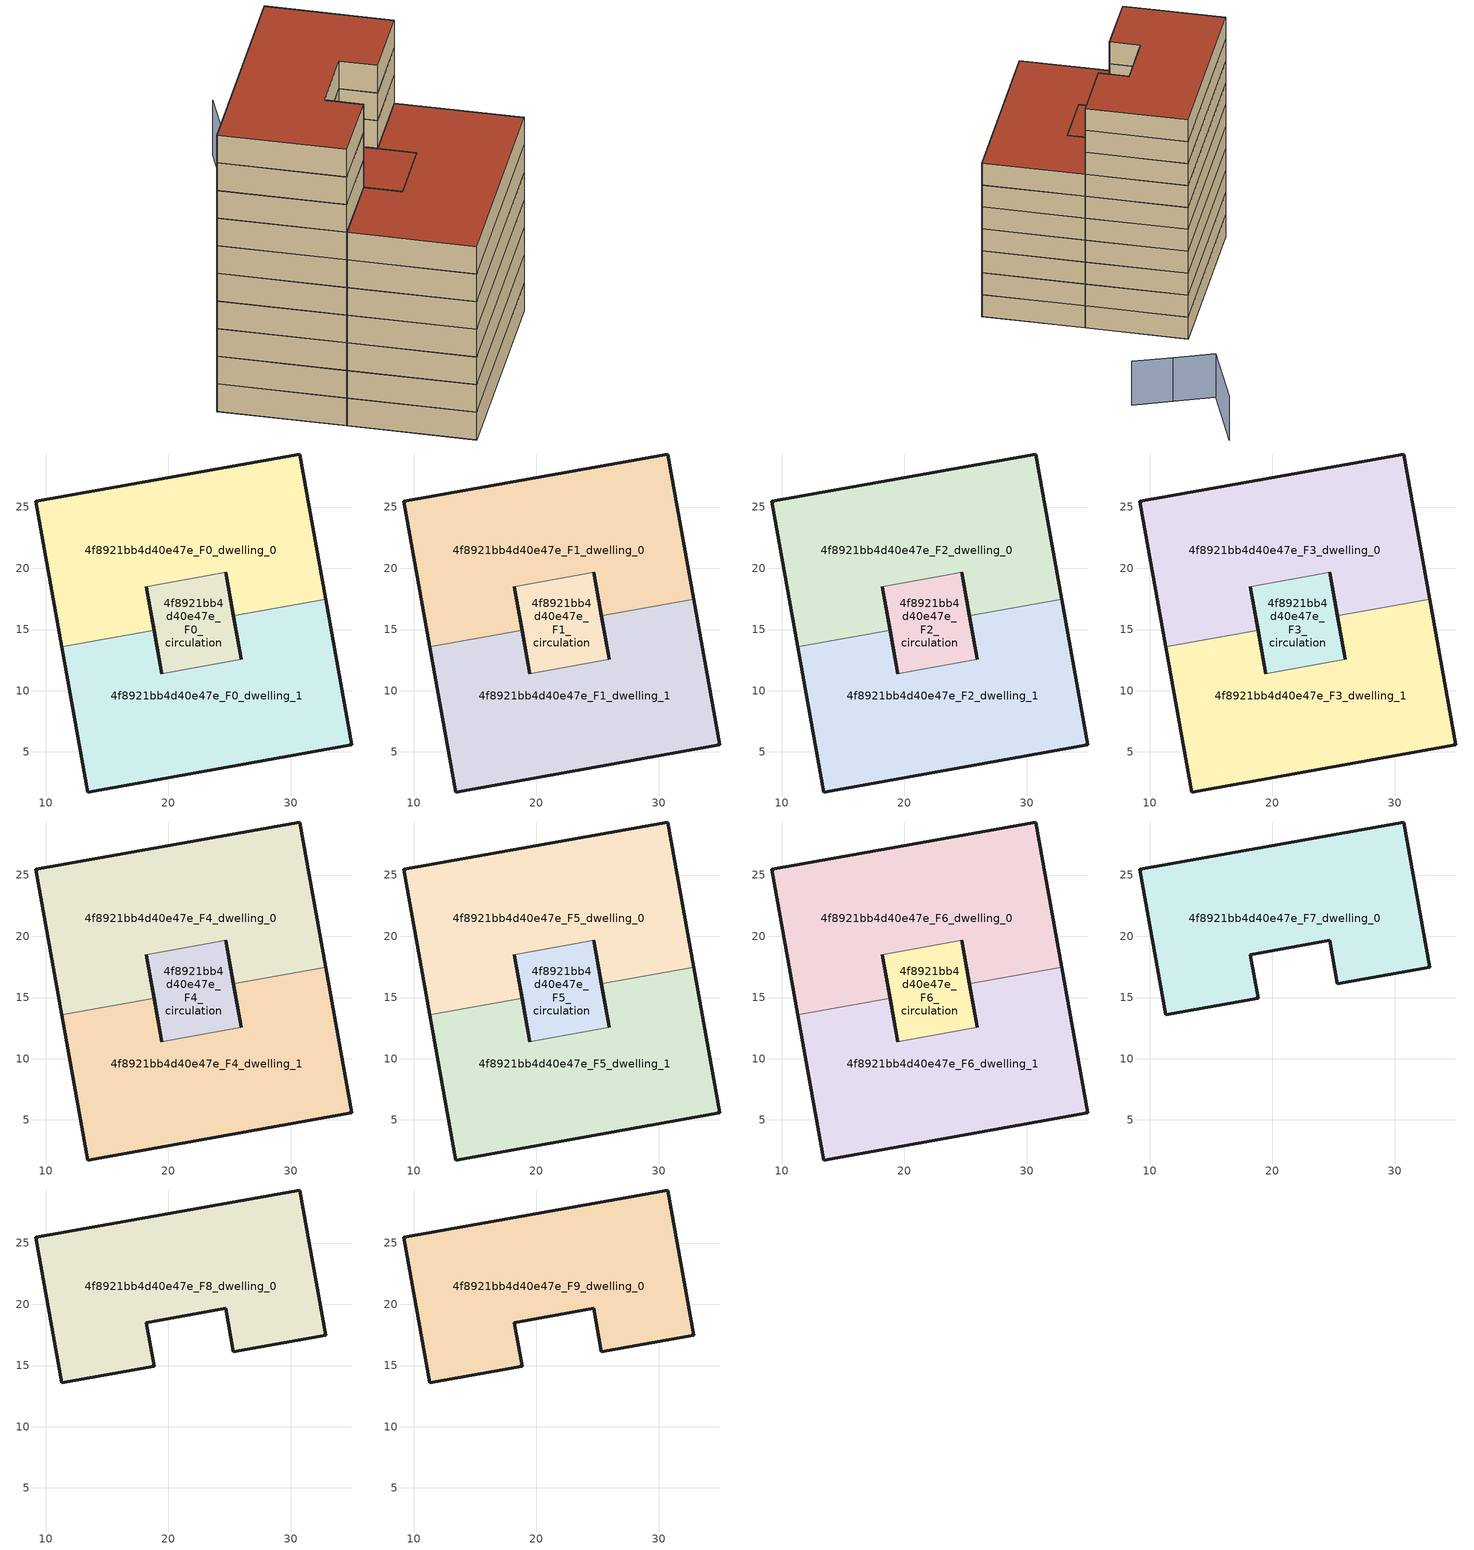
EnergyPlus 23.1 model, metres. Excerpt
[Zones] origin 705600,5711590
4f8921bb4d40e47e_F0_dwelling_0
 floor ground (EU_floor_Construction): 32.87,17.47 30.74,29.33 9.17,25.46 11.3,13.59 18.85,14.95 18.21,18.51 24.68,19.67 25.32,16.11 z0
 wall outside (EU_wall_Construction): 25.32,16.11 24.68,19.67 / 18.21,18.51 18.85,14.95 / 11.3,13.59 9.17,25.46 30.74,29.33 32.87,17.47 z0:3
 wall to 4f8921bb4d40e47e_F0_dwelling_1 (EU_wall_Construction): 32.87,17.47 25.32,16.11 / 18.85,14.95 11.3,13.59 z0:3
 wall to 4f8921bb4d40e47e_F0_circulation (EU_wall_Construction): 24.68,19.67 18.21,18.51 z0:3
4f8921bb4d40e47e_F0_dwelling_1
 floor ground (EU_floor_Construction): 35,5.61 32.87,17.47 25.32,16.11 25.96,12.55 19.49,11.39 18.85,14.95 11.3,13.59 13.43,1.73 z0
 wall outside (EU_wall_Construction): 18.85,14.95 19.49,11.39 / 25.96,12.55 25.32,16.11 / 32.87,17.47 35,5.61 13.43,1.73 11.3,13.59 z0:3
 wall to 4f8921bb4d40e47e_F0_circulation (EU_wall_Construction): 19.49,11.39 25.96,12.55 z0:3
4f8921bb4d40e47e_F0_circulation
 floor ground (EU_floor_Construction): 25.96,12.55 24.68,19.67 18.21,18.51 19.49,11.39 z0
 wall outside (EU_wall_Construction): 24.68,19.67 25.96,12.55 / 19.49,11.39 18.21,18.51 z0:3
4f8921bb4d40e47e_F1_dwelling_0
 floor to 4f8921bb4d40e47e_F0_dwelling_0 (EU_floor_Construction): 32.87,17.47 30.74,29.33 9.17,25.46 11.3,13.59 18.85,14.95 18.21,18.51 24.68,19.67 25.32,16.11 z3
 wall outside (EU_wall_Construction): 25.32,16.11 24.68,19.67 / 18.21,18.51 18.85,14.95 / 11.3,13.59 9.17,25.46 30.74,29.33 32.87,17.47 z3:6
 wall to 4f8921bb4d40e47e_F1_dwelling_1 (EU_wall_Construction): 32.87,17.47 25.32,16.11 / 18.85,14.95 11.3,13.59 z3:6
 wall to 4f8921bb4d40e47e_F1_circulation (EU_wall_Construction): 24.68,19.67 18.21,18.51 z3:6
4f8921bb4d40e47e_F1_dwelling_1
 floor to 4f8921bb4d40e47e_F0_dwelling_1 (EU_floor_Construction): 35,5.61 32.87,17.47 25.32,16.11 25.96,12.55 19.49,11.39 18.85,14.95 11.3,13.59 13.43,1.73 z3
 wall outside (EU_wall_Construction): 18.85,14.95 19.49,11.39 / 25.96,12.55 25.32,16.11 / 32.87,17.47 35,5.61 13.43,1.73 11.3,13.59 z3:6
 wall to 4f8921bb4d40e47e_F1_circulation (EU_wall_Construction): 19.49,11.39 25.96,12.55 z3:6
4f8921bb4d40e47e_F1_circulation
 floor to 4f8921bb4d40e47e_F0_circulation (EU_floor_Construction): 25.96,12.55 24.68,19.67 18.21,18.51 19.49,11.39 z3
 wall outside (EU_wall_Construction): 24.68,19.67 25.96,12.55 / 19.49,11.39 18.21,18.51 z3:6
4f8921bb4d40e47e_F2_dwelling_0
 floor to 4f8921bb4d40e47e_F1_dwelling_0 (EU_floor_Construction): 32.87,17.47 30.74,29.33 9.17,25.46 11.3,13.59 18.85,14.95 18.21,18.51 24.68,19.67 25.32,16.11 z6
 wall outside (EU_wall_Construction): 25.32,16.11 24.68,19.67 / 18.21,18.51 18.85,14.95 / 11.3,13.59 9.17,25.46 30.74,29.33 32.87,17.47 z6:9
 wall to 4f8921bb4d40e47e_F2_dwelling_1 (EU_wall_Construction): 32.87,17.47 25.32,16.11 / 18.85,14.95 11.3,13.59 z6:9
 wall to 4f8921bb4d40e47e_F2_circulation (EU_wall_Construction): 24.68,19.67 18.21,18.51 z6:9
4f8921bb4d40e47e_F2_dwelling_1
 floor to 4f8921bb4d40e47e_F1_dwelling_1 (EU_floor_Construction): 35,5.61 32.87,17.47 25.32,16.11 25.96,12.55 19.49,11.39 18.85,14.95 11.3,13.59 13.43,1.73 z6
 wall outside (EU_wall_Construction): 18.85,14.95 19.49,11.39 / 25.96,12.55 25.32,16.11 / 32.87,17.47 35,5.61 13.43,1.73 11.3,13.59 z6:9
 wall to 4f8921bb4d40e47e_F2_circulation (EU_wall_Construction): 19.49,11.39 25.96,12.55 z6:9
4f8921bb4d40e47e_F2_circulation
 floor to 4f8921bb4d40e47e_F1_circulation (EU_floor_Construction): 25.96,12.55 24.68,19.67 18.21,18.51 19.49,11.39 z6
 wall outside (EU_wall_Construction): 24.68,19.67 25.96,12.55 / 19.49,11.39 18.21,18.51 z6:9
4f8921bb4d40e47e_F3_dwelling_0
 floor to 4f8921bb4d40e47e_F2_dwelling_0 (EU_floor_Construction): 32.87,17.47 30.74,29.33 9.17,25.46 11.3,13.59 18.85,14.95 18.21,18.51 24.68,19.67 25.32,16.11 z9
 wall outside (EU_wall_Construction): 25.32,16.11 24.68,19.67 / 18.21,18.51 18.85,14.95 / 11.3,13.59 9.17,25.46 30.74,29.33 32.87,17.47 z9:12
 wall to 4f8921bb4d40e47e_F3_dwelling_1 (EU_wall_Construction): 32.87,17.47 25.32,16.11 / 18.85,14.95 11.3,13.59 z9:12
 wall to 4f8921bb4d40e47e_F3_circulation (EU_wall_Construction): 24.68,19.67 18.21,18.51 z9:12
4f8921bb4d40e47e_F3_dwelling_1
 floor to 4f8921bb4d40e47e_F2_dwelling_1 (EU_floor_Construction): 35,5.61 32.87,17.47 25.32,16.11 25.96,12.55 19.49,11.39 18.85,14.95 11.3,13.59 13.43,1.73 z9
 wall outside (EU_wall_Construction): 18.85,14.95 19.49,11.39 / 25.96,12.55 25.32,16.11 / 32.87,17.47 35,5.61 13.43,1.73 11.3,13.59 z9:12
 wall to 4f8921bb4d40e47e_F3_circulation (EU_wall_Construction): 19.49,11.39 25.96,12.55 z9:12
4f8921bb4d40e47e_F3_circulation
 floor to 4f8921bb4d40e47e_F2_circulation (EU_floor_Construction): 25.96,12.55 24.68,19.67 18.21,18.51 19.49,11.39 z9
 wall outside (EU_wall_Construction): 24.68,19.67 25.96,12.55 / 19.49,11.39 18.21,18.51 z9:12
4f8921bb4d40e47e_F4_dwelling_0
 floor to 4f8921bb4d40e47e_F3_dwelling_0 (EU_floor_Construction): 32.87,17.47 30.74,29.33 9.17,25.46 11.3,13.59 18.85,14.95 18.21,18.51 24.68,19.67 25.32,16.11 z12
 wall outside (EU_wall_Construction): 25.32,16.11 24.68,19.67 / 18.21,18.51 18.85,14.95 / 11.3,13.59 9.17,25.46 30.74,29.33 32.87,17.47 z12:15
 wall to 4f8921bb4d40e47e_F4_dwelling_1 (EU_wall_Construction): 32.87,17.47 25.32,16.11 / 18.85,14.95 11.3,13.59 z12:15
 wall to 4f8921bb4d40e47e_F4_circulation (EU_wall_Construction): 24.68,19.67 18.21,18.51 z12:15
4f8921bb4d40e47e_F4_dwelling_1
 floor to 4f8921bb4d40e47e_F3_dwelling_1 (EU_floor_Construction): 35,5.61 32.87,17.47 25.32,16.11 25.96,12.55 19.49,11.39 18.85,14.95 11.3,13.59 13.43,1.73 z12
 wall outside (EU_wall_Construction): 18.85,14.95 19.49,11.39 / 25.96,12.55 25.32,16.11 / 32.87,17.47 35,5.61 13.43,1.73 11.3,13.59 z12:15
 wall to 4f8921bb4d40e47e_F4_circulation (EU_wall_Construction): 19.49,11.39 25.96,12.55 z12:15
4f8921bb4d40e47e_F4_circulation
 floor to 4f8921bb4d40e47e_F3_circulation (EU_floor_Construction): 25.96,12.55 24.68,19.67 18.21,18.51 19.49,11.39 z12
 wall outside (EU_wall_Construction): 24.68,19.67 25.96,12.55 / 19.49,11.39 18.21,18.51 z12:15
4f8921bb4d40e47e_F5_dwelling_0
 floor to 4f8921bb4d40e47e_F4_dwelling_0 (EU_floor_Construction): 32.87,17.47 30.74,29.33 9.17,25.46 11.3,13.59 18.85,14.95 18.21,18.51 24.68,19.67 25.32,16.11 z15
 wall outside (EU_wall_Construction): 25.32,16.11 24.68,19.67 / 18.21,18.51 18.85,14.95 / 11.3,13.59 9.17,25.46 30.74,29.33 32.87,17.47 z15:18
 wall to 4f8921bb4d40e47e_F5_dwelling_1 (EU_wall_Construction): 32.87,17.47 25.32,16.11 / 18.85,14.95 11.3,13.59 z15:18
 wall to 4f8921bb4d40e47e_F5_circulation (EU_wall_Construction): 24.68,19.67 18.21,18.51 z15:18
4f8921bb4d40e47e_F5_dwelling_1
 floor to 4f8921bb4d40e47e_F4_dwelling_1 (EU_floor_Construction): 35,5.61 32.87,17.47 25.32,16.11 25.96,12.55 19.49,11.39 18.85,14.95 11.3,13.59 13.43,1.73 z15
 wall outside (EU_wall_Construction): 18.85,14.95 19.49,11.39 / 25.96,12.55 25.32,16.11 / 32.87,17.47 35,5.61 13.43,1.73 11.3,13.59 z15:18
 wall to 4f8921bb4d40e47e_F5_circulation (EU_wall_Construction): 19.49,11.39 25.96,12.55 z15:18
4f8921bb4d40e47e_F5_circulation
 floor to 4f8921bb4d40e47e_F4_circulation (EU_floor_Construction): 25.96,12.55 24.68,19.67 18.21,18.51 19.49,11.39 z15
 wall outside (EU_wall_Construction): 24.68,19.67 25.96,12.55 / 19.49,11.39 18.21,18.51 z15:18
4f8921bb4d40e47e_F6_dwelling_0
 floor to 4f8921bb4d40e47e_F5_dwelling_0 (EU_floor_Construction): 32.87,17.47 30.74,29.33 9.17,25.46 11.3,13.59 18.85,14.95 18.21,18.51 24.68,19.67 25.32,16.11 z18
 wall outside (EU_wall_Construction): 25.32,16.11 24.68,19.67 / 18.21,18.51 18.85,14.95 / 11.3,13.59 9.17,25.46 30.74,29.33 32.87,17.47 z18:21
 wall to 4f8921bb4d40e47e_F6_dwelling_1 (EU_wall_Construction): 32.87,17.47 25.32,16.11 / 18.85,14.95 11.3,13.59 z18:21
 wall to 4f8921bb4d40e47e_F6_circulation (EU_wall_Construction): 24.68,19.67 18.21,18.51 z18:21
4f8921bb4d40e47e_F6_dwelling_1
 floor to 4f8921bb4d40e47e_F5_dwelling_1 (EU_floor_Construction): 35,5.61 32.87,17.47 25.32,16.11 25.96,12.55 19.49,11.39 18.85,14.95 11.3,13.59 13.43,1.73 z18
 wall outside (EU_wall_Construction): 18.85,14.95 19.49,11.39 / 25.96,12.55 25.32,16.11 / 32.87,17.47 35,5.61 13.43,1.73 11.3,13.59 z18:21
 wall to 4f8921bb4d40e47e_F6_circulation (EU_wall_Construction): 19.49,11.39 25.96,12.55 z18:21
 roof outside (EU_roof_Construction): 32.87,17.47 35,5.61 13.43,1.73 11.3,13.59 18.85,14.95 19.49,11.39 25.96,12.55 25.32,16.11 z21
4f8921bb4d40e47e_F6_circulation
 floor to 4f8921bb4d40e47e_F5_circulation (EU_floor_Construction): 25.96,12.55 24.68,19.67 18.21,18.51 19.49,11.39 z18
 wall outside (EU_wall_Construction): 24.68,19.67 25.96,12.55 / 19.49,11.39 18.21,18.51 z18:21
 roof outside (EU_roof_Construction): 24.68,19.67 25.96,12.55 19.49,11.39 18.21,18.51 z21
4f8921bb4d40e47e_F7_dwelling_0
 floor to 4f8921bb4d40e47e_F6_dwelling_0 (EU_floor_Construction): 32.87,17.47 30.74,29.33 9.17,25.46 11.3,13.59 18.85,14.95 18.21,18.51 24.68,19.67 25.32,16.11 z21
 wall outside (EU_wall_Construction): 32.87,17.47 25.32,16.11 24.68,19.67 18.21,18.51 18.85,14.95 11.3,13.59 9.17,25.46 30.74,29.33 32.87,17.47 z21:24
4f8921bb4d40e47e_F8_dwelling_0
 floor to 4f8921bb4d40e47e_F7_dwelling_0 (EU_floor_Construction): 32.87,17.47 30.74,29.33 9.17,25.46 11.3,13.59 18.85,14.95 18.21,18.51 24.68,19.67 25.32,16.11 z24
 wall outside (EU_wall_Construction): 32.87,17.47 25.32,16.11 24.68,19.67 18.21,18.51 18.85,14.95 11.3,13.59 9.17,25.46 30.74,29.33 32.87,17.47 z24:27
4f8921bb4d40e47e_F9_dwelling_0
 floor to 4f8921bb4d40e47e_F8_dwelling_0 (EU_floor_Construction): 32.87,17.47 30.74,29.33 9.17,25.46 11.3,13.59 18.85,14.95 18.21,18.51 24.68,19.67 25.32,16.11 z27
 wall outside (EU_wall_Construction): 32.87,17.47 25.32,16.11 24.68,19.67 18.21,18.51 18.85,14.95 11.3,13.59 9.17,25.46 30.74,29.33 32.87,17.47 z27:30
 roof outside (EU_roof_Construction): 30.74,29.33 32.87,17.47 25.32,16.11 24.68,19.67 18.21,18.51 18.85,14.95 11.3,13.59 9.17,25.46 z30
shading: 46.02,28.38 43.52,32.5 / 43.52,32.5 40.95,36.72 / 40.95,36.72 48.69,41.42 z0:6
[Building]
EU S2 Campaign: North Axis=0; Terrain=City; Solar Distribution=FullExterior
[Site:Location]
London: Latitude=51.5; Longitude=-0.5; Time Zone=0; Elevation=25
[SizingPeriod:WeatherFileDays]
AnnualSizingPeriod: Begin Month=1; Begin Day of Month=1; End Month=12; End Day of Month=31; Day of Week for Start Day=Monday; Use Weather File Daylight Saving Period=No; Use Weather File Rain and Snow Indicators=No
[MATERIAL]
EU_InternalMass_Material: Roughness=MediumRough; Thickness=0.1; Conductivity=1; Density=1800; Specific Heat=900; Thermal Absorptance=0.9; Solar Absorptance=0.7; Visible Absorptance=0.7
[MATERIAL:NOMASS] Roughness=MediumRough; Thermal Absorptance=0.9; Solar Absorptance=0.7; Visible Absorptance=0.7
Name | Thermal Resistance
EU_wall_NoMass | 1.04674
EU_roof_NoMass | 4.32442
EU_floor_NoMass | 2.04616
[CONSTRUCTION]
EU_wall_Construction: EU_wall_NoMass
EU_roof_Construction: EU_roof_NoMass
EU_floor_Construction: EU_floor_NoMass
EU_InternalMass_Construction: EU_InternalMass_Material
[ZONE] Type=1; Multiplier=1; Ceiling Height=autocalculate; Floor Area=autocalculate; Part of Total Floor Area=Yes
Name | Volume
4f8921bb4d40e47e_F0_dwelling_0 | 721.092
4f8921bb4d40e47e_F1_dwelling_0; 4f8921bb4d40e47e_F2_dwelling_0; 4f8921bb4d40e47e_F3_dwelling_0; 4f8921bb4d40e47e_F4_dwelling_0; 4f8921bb4d40e47e_F5_dwelling_0; 4f8921bb4d40e47e_F6_dwelling_0; 4f8921bb4d40e47e_F7_dwelling_0; 4f8921bb4d40e47e_F8_dwelling_0; 4f8921bb4d40e47e_F9_dwelling_0 | 721.093
4f8921bb4d40e47e_F0_dwelling_1; 4f8921bb4d40e47e_F1_dwelling_1; 4f8921bb4d40e47e_F2_dwelling_1; 4f8921bb4d40e47e_F3_dwelling_1; 4f8921bb4d40e47e_F4_dwelling_1; 4f8921bb4d40e47e_F5_dwelling_1; 4f8921bb4d40e47e_F6_dwelling_1 | 721.126
4f8921bb4d40e47e_F0_circulation; 4f8921bb4d40e47e_F1_circulation; 4f8921bb4d40e47e_F2_circulation; 4f8921bb4d40e47e_F3_circulation; 4f8921bb4d40e47e_F4_circulation; 4f8921bb4d40e47e_F5_circulation; 4f8921bb4d40e47e_F6_circulation | 142.633
[INTERNALMASS] Construction=EU_InternalMass_Construction
Name | Zone or ZoneList | Surface Area
4f8921bb4d40e47e_F0_dwelling_0_EU_InternalMass | 4f8921bb4d40e47e_F0_dwelling_0 | 240.37
4f8921bb4d40e47e_F0_dwelling_1_EU_InternalMass | 4f8921bb4d40e47e_F0_dwelling_1 | 240.37
4f8921bb4d40e47e_F1_dwelling_0_EU_InternalMass | 4f8921bb4d40e47e_F1_dwelling_0 | 240.37
4f8921bb4d40e47e_F1_dwelling_1_EU_InternalMass | 4f8921bb4d40e47e_F1_dwelling_1 | 240.37
4f8921bb4d40e47e_F2_dwelling_0_EU_InternalMass | 4f8921bb4d40e47e_F2_dwelling_0 | 240.37
4f8921bb4d40e47e_F2_dwelling_1_EU_InternalMass | 4f8921bb4d40e47e_F2_dwelling_1 | 240.37
4f8921bb4d40e47e_F3_dwelling_0_EU_InternalMass | 4f8921bb4d40e47e_F3_dwelling_0 | 240.37
4f8921bb4d40e47e_F3_dwelling_1_EU_InternalMass | 4f8921bb4d40e47e_F3_dwelling_1 | 240.37
4f8921bb4d40e47e_F4_dwelling_0_EU_InternalMass | 4f8921bb4d40e47e_F4_dwelling_0 | 240.37
4f8921bb4d40e47e_F4_dwelling_1_EU_InternalMass | 4f8921bb4d40e47e_F4_dwelling_1 | 240.37
4f8921bb4d40e47e_F5_dwelling_0_EU_InternalMass | 4f8921bb4d40e47e_F5_dwelling_0 | 240.37
4f8921bb4d40e47e_F5_dwelling_1_EU_InternalMass | 4f8921bb4d40e47e_F5_dwelling_1 | 240.37
4f8921bb4d40e47e_F6_dwelling_0_EU_InternalMass | 4f8921bb4d40e47e_F6_dwelling_0 | 240.37
4f8921bb4d40e47e_F6_dwelling_1_EU_InternalMass | 4f8921bb4d40e47e_F6_dwelling_1 | 240.37
4f8921bb4d40e47e_F7_dwelling_0_EU_InternalMass | 4f8921bb4d40e47e_F7_dwelling_0 | 528.343
4f8921bb4d40e47e_F8_dwelling_0_EU_InternalMass | 4f8921bb4d40e47e_F8_dwelling_0 | 528.343
4f8921bb4d40e47e_F9_dwelling_0_EU_InternalMass | 4f8921bb4d40e47e_F9_dwelling_0 | 528.343
[OTHEREQUIPMENT] Fuel Type=Electricity; Design Level Calculation Method=Watts/Area; Power per Zone Floor Area=1; Fraction Latent=0; Fraction Radiant=0; Fraction Lost=0; Carbon Dioxide Generation Rate=0; EndUse Subcategory=EU_Step8_InternalGains
Name | Zone or ZoneList or Space or SpaceList | Schedule
EU_Step8_InternalGain_4f8921bb4d40e47e_F0_dwelling_0_f000 | 4f8921bb4d40e47e_F0_dwelling_0 | EU_Step8_GainSchedule_4f8921bb4d40e47e_F0_dwelling_0_f000
EU_Step8_InternalGain_4f8921bb4d40e47e_F0_dwelling_1_f000 | 4f8921bb4d40e47e_F0_dwelling_1 | EU_Step8_GainSchedule_4f8921bb4d40e47e_F0_dwelling_1_f000
EU_Step8_InternalGain_4f8921bb4d40e47e_F1_dwelling_0_f000 | 4f8921bb4d40e47e_F1_dwelling_0 | EU_Step8_GainSchedule_4f8921bb4d40e47e_F1_dwelling_0_f000
EU_Step8_InternalGain_4f8921bb4d40e47e_F1_dwelling_1_f000 | 4f8921bb4d40e47e_F1_dwelling_1 | EU_Step8_GainSchedule_4f8921bb4d40e47e_F1_dwelling_1_f000
EU_Step8_InternalGain_4f8921bb4d40e47e_F2_dwelling_0_f000 | 4f8921bb4d40e47e_F2_dwelling_0 | EU_Step8_GainSchedule_4f8921bb4d40e47e_F2_dwelling_0_f000
EU_Step8_InternalGain_4f8921bb4d40e47e_F2_dwelling_1_f000 | 4f8921bb4d40e47e_F2_dwelling_1 | EU_Step8_GainSchedule_4f8921bb4d40e47e_F2_dwelling_1_f000
EU_Step8_InternalGain_4f8921bb4d40e47e_F3_dwelling_0_f000 | 4f8921bb4d40e47e_F3_dwelling_0 | EU_Step8_GainSchedule_4f8921bb4d40e47e_F3_dwelling_0_f000
EU_Step8_InternalGain_4f8921bb4d40e47e_F3_dwelling_1_f000 | 4f8921bb4d40e47e_F3_dwelling_1 | EU_Step8_GainSchedule_4f8921bb4d40e47e_F3_dwelling_1_f000
EU_Step8_InternalGain_4f8921bb4d40e47e_F4_dwelling_0_f000 | 4f8921bb4d40e47e_F4_dwelling_0 | EU_Step8_GainSchedule_4f8921bb4d40e47e_F4_dwelling_0_f000
EU_Step8_InternalGain_4f8921bb4d40e47e_F4_dwelling_1_f000 | 4f8921bb4d40e47e_F4_dwelling_1 | EU_Step8_GainSchedule_4f8921bb4d40e47e_F4_dwelling_1_f000
EU_Step8_InternalGain_4f8921bb4d40e47e_F5_dwelling_0_f000 | 4f8921bb4d40e47e_F5_dwelling_0 | EU_Step8_GainSchedule_4f8921bb4d40e47e_F5_dwelling_0_f000
EU_Step8_InternalGain_4f8921bb4d40e47e_F5_dwelling_1_f000 | 4f8921bb4d40e47e_F5_dwelling_1 | EU_Step8_GainSchedule_4f8921bb4d40e47e_F5_dwelling_1_f000
EU_Step8_InternalGain_4f8921bb4d40e47e_F6_dwelling_0_f000 | 4f8921bb4d40e47e_F6_dwelling_0 | EU_Step8_GainSchedule_4f8921bb4d40e47e_F6_dwelling_0_f000
EU_Step8_InternalGain_4f8921bb4d40e47e_F6_dwelling_1_f000 | 4f8921bb4d40e47e_F6_dwelling_1 | EU_Step8_GainSchedule_4f8921bb4d40e47e_F6_dwelling_1_f000
EU_Step8_InternalGain_4f8921bb4d40e47e_F7_dwelling_0_f000 | 4f8921bb4d40e47e_F7_dwelling_0 | EU_Step8_GainSchedule_4f8921bb4d40e47e_F7_dwelling_0_f000
EU_Step8_InternalGain_4f8921bb4d40e47e_F8_dwelling_0_f000 | 4f8921bb4d40e47e_F8_dwelling_0 | EU_Step8_GainSchedule_4f8921bb4d40e47e_F8_dwelling_0_f000
EU_Step8_InternalGain_4f8921bb4d40e47e_F9_dwelling_0_f000 | 4f8921bb4d40e47e_F9_dwelling_0 | EU_Step8_GainSchedule_4f8921bb4d40e47e_F9_dwelling_0_f000
[ZONEINFILTRATION:DESIGNFLOWRATE] Schedule=EU_AlwaysOn; Design Flow Rate Calculation Method=Flow/Area; Flow Rate per Floor Area=0.0005; Constant Term Coefficient=1; Temperature Term Coefficient=0; Velocity Term Coefficient=0; Velocity Squared Term Coefficient=0
Name | Zone or ZoneList or Space or SpaceList
EU_Circulation_Infiltration_4f8921bb4d40e47e_F0_circulation | 4f8921bb4d40e47e_F0_circulation
EU_Circulation_Infiltration_4f8921bb4d40e47e_F1_circulation | 4f8921bb4d40e47e_F1_circulation
EU_Circulation_Infiltration_4f8921bb4d40e47e_F2_circulation | 4f8921bb4d40e47e_F2_circulation
EU_Circulation_Infiltration_4f8921bb4d40e47e_F3_circulation | 4f8921bb4d40e47e_F3_circulation
EU_Circulation_Infiltration_4f8921bb4d40e47e_F4_circulation | 4f8921bb4d40e47e_F4_circulation
EU_Circulation_Infiltration_4f8921bb4d40e47e_F5_circulation | 4f8921bb4d40e47e_F5_circulation
EU_Circulation_Infiltration_4f8921bb4d40e47e_F6_circulation | 4f8921bb4d40e47e_F6_circulation
[ZONEVENTILATION:DESIGNFLOWRATE] Schedule=EU_AlwaysOn; Design Flow Rate Calculation Method=AirChanges/Hour; Air Changes per Hour=0.488719; Ventilation Type=Natural; Fan Pressure Rise=0; Fan Total Efficiency=1; Constant Term Coefficient=1; Temperature Term Coefficient=0; Velocity Term Coefficient=0; Velocity Squared Term Coefficient=0; Minimum Indoor Temperature=-100; Maximum Indoor Temperature=100; Delta Temperature=-100; Minimum Outdoor Temperature=-100; Maximum Outdoor Temperature=100; Maximum Wind Speed=40
Name | Zone or ZoneList or Space or SpaceList
EU_ConstantAir_4f8921bb4d40e47e_F0_dwelling_0 | 4f8921bb4d40e47e_F0_dwelling_0
EU_ConstantAir_4f8921bb4d40e47e_F0_dwelling_1 | 4f8921bb4d40e47e_F0_dwelling_1
EU_ConstantAir_4f8921bb4d40e47e_F1_dwelling_0 | 4f8921bb4d40e47e_F1_dwelling_0
EU_ConstantAir_4f8921bb4d40e47e_F1_dwelling_1 | 4f8921bb4d40e47e_F1_dwelling_1
EU_ConstantAir_4f8921bb4d40e47e_F2_dwelling_0 | 4f8921bb4d40e47e_F2_dwelling_0
EU_ConstantAir_4f8921bb4d40e47e_F2_dwelling_1 | 4f8921bb4d40e47e_F2_dwelling_1
EU_ConstantAir_4f8921bb4d40e47e_F3_dwelling_0 | 4f8921bb4d40e47e_F3_dwelling_0
EU_ConstantAir_4f8921bb4d40e47e_F3_dwelling_1 | 4f8921bb4d40e47e_F3_dwelling_1
EU_ConstantAir_4f8921bb4d40e47e_F4_dwelling_0 | 4f8921bb4d40e47e_F4_dwelling_0
EU_ConstantAir_4f8921bb4d40e47e_F4_dwelling_1 | 4f8921bb4d40e47e_F4_dwelling_1
EU_ConstantAir_4f8921bb4d40e47e_F5_dwelling_0 | 4f8921bb4d40e47e_F5_dwelling_0
EU_ConstantAir_4f8921bb4d40e47e_F5_dwelling_1 | 4f8921bb4d40e47e_F5_dwelling_1
EU_ConstantAir_4f8921bb4d40e47e_F6_dwelling_0 | 4f8921bb4d40e47e_F6_dwelling_0
EU_ConstantAir_4f8921bb4d40e47e_F6_dwelling_1 | 4f8921bb4d40e47e_F6_dwelling_1
EU_ConstantAir_4f8921bb4d40e47e_F7_dwelling_0 | 4f8921bb4d40e47e_F7_dwelling_0
EU_ConstantAir_4f8921bb4d40e47e_F8_dwelling_0 | 4f8921bb4d40e47e_F8_dwelling_0
EU_ConstantAir_4f8921bb4d40e47e_F9_dwelling_0 | 4f8921bb4d40e47e_F9_dwelling_0
[HVACTEMPLATE:THERMOSTAT] Constant Heating Setpoint=20; Constant Cooling Setpoint=50
EU_HeatOnly_4f8921bb4d40e47e_F0_dwelling_0; EU_HeatOnly_4f8921bb4d40e47e_F0_dwelling_1; EU_HeatOnly_4f8921bb4d40e47e_F1_dwelling_0; EU_HeatOnly_4f8921bb4d40e47e_F1_dwelling_1; EU_HeatOnly_4f8921bb4d40e47e_F2_dwelling_0; EU_HeatOnly_4f8921bb4d40e47e_F2_dwelling_1; EU_HeatOnly_4f8921bb4d40e47e_F3_dwelling_0; EU_HeatOnly_4f8921bb4d40e47e_F3_dwelling_1; EU_HeatOnly_4f8921bb4d40e47e_F4_dwelling_0; EU_HeatOnly_4f8921bb4d40e47e_F4_dwelling_1; EU_HeatOnly_4f8921bb4d40e47e_F5_dwelling_0; EU_HeatOnly_4f8921bb4d40e47e_F5_dwelling_1; EU_HeatOnly_4f8921bb4d40e47e_F6_dwelling_0; EU_HeatOnly_4f8921bb4d40e47e_F6_dwelling_1; EU_HeatOnly_4f8921bb4d40e47e_F7_dwelling_0; EU_HeatOnly_4f8921bb4d40e47e_F8_dwelling_0; EU_HeatOnly_4f8921bb4d40e47e_F9_dwelling_0
[HVACTEMPLATE:ZONE:IDEALLOADSAIRSYSTEM] System Availability Schedule=EU_AlwaysOn; Maximum Heating Supply Air Temperature=50; Minimum Cooling Supply Air Temperature=13; Maximum Heating Supply Air Humidity Ratio=0.0156; Minimum Cooling Supply Air Humidity Ratio=0.0077; Heating Limit=NoLimit; Cooling Limit=NoLimit; Heating Availability Schedule=EU_AlwaysOn; Cooling Availability Schedule=EU_CoolingOff; Dehumidification Control Type=ConstantSensibleHeatRatio; Cooling Sensible Heat Ratio=0.7; Dehumidification Setpoint=60; Humidification Control Type=None; Humidification Setpoint=30; Outdoor Air Method=None; Outdoor Air Flow Rate per Person=0.00944; Outdoor Air Flow Rate per Zone Floor Area=0; Outdoor Air Flow Rate per Zone=0; Demand Controlled Ventilation Type=None; Outdoor Air Economizer Type=NoEconomizer; Heat Recovery Type=None; Sensible Heat Recovery Effectiveness=0.7; Latent Heat Recovery Effectiveness=0.65
Name | Template Thermostat
4f8921bb4d40e47e_F0_dwelling_0 | EU_HeatOnly_4f8921bb4d40e47e_F0_dwelling_0
4f8921bb4d40e47e_F0_dwelling_1 | EU_HeatOnly_4f8921bb4d40e47e_F0_dwelling_1
4f8921bb4d40e47e_F1_dwelling_0 | EU_HeatOnly_4f8921bb4d40e47e_F1_dwelling_0
4f8921bb4d40e47e_F1_dwelling_1 | EU_HeatOnly_4f8921bb4d40e47e_F1_dwelling_1
4f8921bb4d40e47e_F2_dwelling_0 | EU_HeatOnly_4f8921bb4d40e47e_F2_dwelling_0
4f8921bb4d40e47e_F2_dwelling_1 | EU_HeatOnly_4f8921bb4d40e47e_F2_dwelling_1
4f8921bb4d40e47e_F3_dwelling_0 | EU_HeatOnly_4f8921bb4d40e47e_F3_dwelling_0
4f8921bb4d40e47e_F3_dwelling_1 | EU_HeatOnly_4f8921bb4d40e47e_F3_dwelling_1
4f8921bb4d40e47e_F4_dwelling_0 | EU_HeatOnly_4f8921bb4d40e47e_F4_dwelling_0
4f8921bb4d40e47e_F4_dwelling_1 | EU_HeatOnly_4f8921bb4d40e47e_F4_dwelling_1
4f8921bb4d40e47e_F5_dwelling_0 | EU_HeatOnly_4f8921bb4d40e47e_F5_dwelling_0
4f8921bb4d40e47e_F5_dwelling_1 | EU_HeatOnly_4f8921bb4d40e47e_F5_dwelling_1
4f8921bb4d40e47e_F6_dwelling_0 | EU_HeatOnly_4f8921bb4d40e47e_F6_dwelling_0
4f8921bb4d40e47e_F6_dwelling_1 | EU_HeatOnly_4f8921bb4d40e47e_F6_dwelling_1
4f8921bb4d40e47e_F7_dwelling_0 | EU_HeatOnly_4f8921bb4d40e47e_F7_dwelling_0
4f8921bb4d40e47e_F8_dwelling_0 | EU_HeatOnly_4f8921bb4d40e47e_F8_dwelling_0
4f8921bb4d40e47e_F9_dwelling_0 | EU_HeatOnly_4f8921bb4d40e47e_F9_dwelling_0
[SIZING:ZONE] Zone Cooling Design Supply Air Temperature Input Method=SupplyAirTemperature; Zone Cooling Design Supply Air Temperature=13; Zone Heating Design Supply Air Temperature Input Method=SupplyAirTemperature; Zone Heating Design Supply Air Temperature=50; Zone Cooling Design Supply Air Humidity Ratio=0.008; Zone Heating Design Supply Air Humidity Ratio=0.008; Cooling Design Air Flow Method=DesignDay; Cooling Design Air Flow Rate=0; Cooling Minimum Air Flow per Zone Floor Area=0.000762; Cooling Minimum Air Flow=0; Cooling Minimum Air Flow Fraction=0.2; Heating Design Air Flow Method=DesignDay; Heating Design Air Flow Rate=0; Heating Maximum Air Flow per Zone Floor Area=0.002032; Heating Maximum Air Flow=0.141576; Heating Maximum Air Flow Fraction=0.3; Account for Dedicated Outdoor Air System=No; Dedicated Outdoor Air System Control Strategy=NeutralSupplyAir; Dedicated Outdoor Air Low Setpoint Temperature for Design=autosize; Dedicated Outdoor Air High Setpoint Temperature for Design=autosize; Zone Load Sizing Method=Sensible Load Only No Latent Load; Zone Latent Cooling Design Supply Air Humidity Ratio Input Method=HumidityRatioDifference; Zone Cooling Design Supply Air Humidity Ratio Difference=0.005; Zone Latent Heating Design Supply Air Humidity Ratio Input Method=HumidityRatioDifference; Zone Humidification Design Supply Air Humidity Ratio Difference=0.005
4f8921bb4d40e47e_F0_dwelling_0; 4f8921bb4d40e47e_F0_dwelling_1; 4f8921bb4d40e47e_F1_dwelling_0; 4f8921bb4d40e47e_F1_dwelling_1; 4f8921bb4d40e47e_F2_dwelling_0; 4f8921bb4d40e47e_F2_dwelling_1; 4f8921bb4d40e47e_F3_dwelling_0; 4f8921bb4d40e47e_F3_dwelling_1; 4f8921bb4d40e47e_F4_dwelling_0; 4f8921bb4d40e47e_F4_dwelling_1; 4f8921bb4d40e47e_F5_dwelling_0; 4f8921bb4d40e47e_F5_dwelling_1; 4f8921bb4d40e47e_F6_dwelling_0; 4f8921bb4d40e47e_F6_dwelling_1; 4f8921bb4d40e47e_F7_dwelling_0; 4f8921bb4d40e47e_F8_dwelling_0; 4f8921bb4d40e47e_F9_dwelling_0
[SCHEDULE:CONSTANT]
Name | Hourly Value
EU_AlwaysOn | 1
EU_CoolingOff | 0
[SCHEDULE:FILE] Column Number=1; Rows to Skip at Top=0; Number of Hours of Data=8760; Column Separator=Comma; Interpolate to Timestep=No; Minutes per Item=60; Adjust Schedule for Daylight Savings=Yes
Name | File
EU_Step8_GainSchedule_4f8921bb4d40e47e_F0_dwelling_0_f000 | ../../schedules/4f8921bb4d40e47e/4f8921bb4d40e47e_F0_dwelling_0_f000_gain.csv
EU_Step8_GainSchedule_4f8921bb4d40e47e_F0_dwelling_1_f000 | ../../schedules/4f8921bb4d40e47e/4f8921bb4d40e47e_F0_dwelling_1_f000_gain.csv
EU_Step8_GainSchedule_4f8921bb4d40e47e_F1_dwelling_0_f000 | ../../schedules/4f8921bb4d40e47e/4f8921bb4d40e47e_F1_dwelling_0_f000_gain.csv
EU_Step8_GainSchedule_4f8921bb4d40e47e_F1_dwelling_1_f000 | ../../schedules/4f8921bb4d40e47e/4f8921bb4d40e47e_F1_dwelling_1_f000_gain.csv
EU_Step8_GainSchedule_4f8921bb4d40e47e_F2_dwelling_0_f000 | ../../schedules/4f8921bb4d40e47e/4f8921bb4d40e47e_F2_dwelling_0_f000_gain.csv
EU_Step8_GainSchedule_4f8921bb4d40e47e_F2_dwelling_1_f000 | ../../schedules/4f8921bb4d40e47e/4f8921bb4d40e47e_F2_dwelling_1_f000_gain.csv
EU_Step8_GainSchedule_4f8921bb4d40e47e_F3_dwelling_0_f000 | ../../schedules/4f8921bb4d40e47e/4f8921bb4d40e47e_F3_dwelling_0_f000_gain.csv
EU_Step8_GainSchedule_4f8921bb4d40e47e_F3_dwelling_1_f000 | ../../schedules/4f8921bb4d40e47e/4f8921bb4d40e47e_F3_dwelling_1_f000_gain.csv
EU_Step8_GainSchedule_4f8921bb4d40e47e_F4_dwelling_0_f000 | ../../schedules/4f8921bb4d40e47e/4f8921bb4d40e47e_F4_dwelling_0_f000_gain.csv
EU_Step8_GainSchedule_4f8921bb4d40e47e_F4_dwelling_1_f000 | ../../schedules/4f8921bb4d40e47e/4f8921bb4d40e47e_F4_dwelling_1_f000_gain.csv
EU_Step8_GainSchedule_4f8921bb4d40e47e_F5_dwelling_0_f000 | ../../schedules/4f8921bb4d40e47e/4f8921bb4d40e47e_F5_dwelling_0_f000_gain.csv
EU_Step8_GainSchedule_4f8921bb4d40e47e_F5_dwelling_1_f000 | ../../schedules/4f8921bb4d40e47e/4f8921bb4d40e47e_F5_dwelling_1_f000_gain.csv
EU_Step8_GainSchedule_4f8921bb4d40e47e_F6_dwelling_0_f000 | ../../schedules/4f8921bb4d40e47e/4f8921bb4d40e47e_F6_dwelling_0_f000_gain.csv
EU_Step8_GainSchedule_4f8921bb4d40e47e_F6_dwelling_1_f000 | ../../schedules/4f8921bb4d40e47e/4f8921bb4d40e47e_F6_dwelling_1_f000_gain.csv
EU_Step8_GainSchedule_4f8921bb4d40e47e_F7_dwelling_0_f000 | ../../schedules/4f8921bb4d40e47e/4f8921bb4d40e47e_F7_dwelling_0_f000_gain.csv
EU_Step8_GainSchedule_4f8921bb4d40e47e_F8_dwelling_0_f000 | ../../schedules/4f8921bb4d40e47e/4f8921bb4d40e47e_F8_dwelling_0_f000_gain.csv
EU_Step8_GainSchedule_4f8921bb4d40e47e_F9_dwelling_0_f000 | ../../schedules/4f8921bb4d40e47e/4f8921bb4d40e47e_F9_dwelling_0_f000_gain.csv
